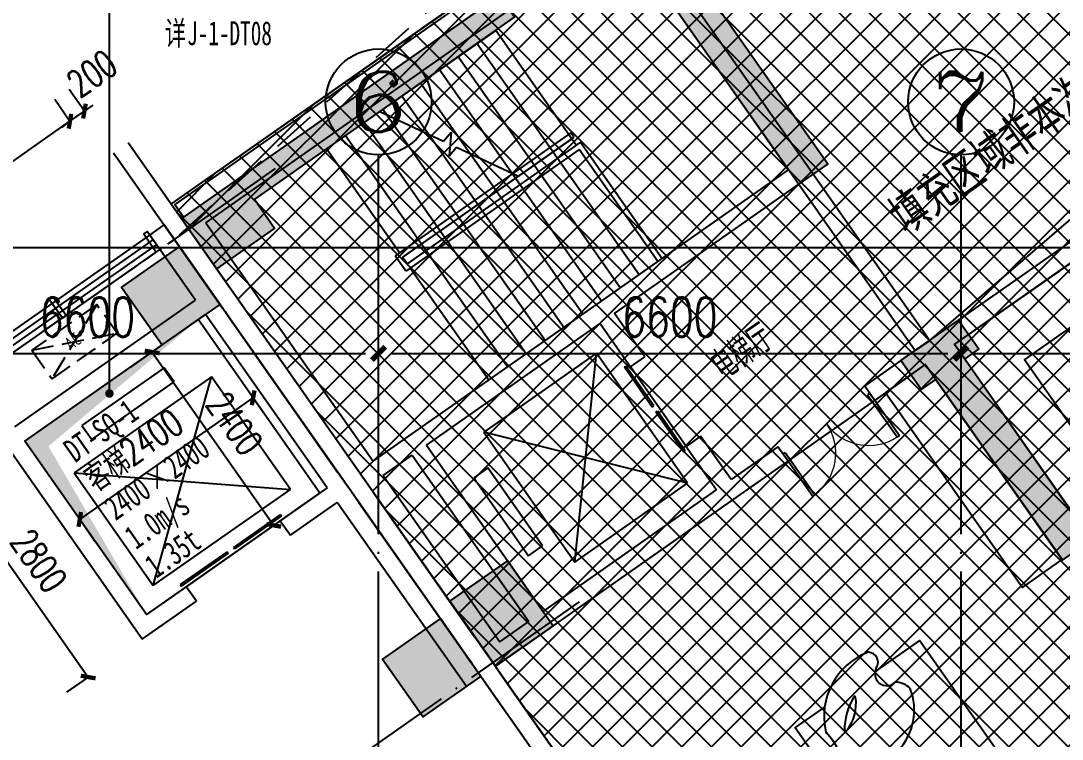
# Model space of a CAD drawing. Header units: millimetres. Extents: x 12325263 to 13848842, y -1463133 to 573208.
# Drawn here: x 12504288 to 12516087, y -627130 to -618989 of the extents above; entities that cross this region are included whole.
import ezdxf
from ezdxf.enums import TextEntityAlignment as Align
from ezdxf.xclip import XClip

# ---------------------------------------------------------------- set-up
doc = ezdxf.new("R2010")
doc.units = ezdxf.units.MM
doc.header["$LTSCALE"] = 1000
doc.header["$XCLIPFRAME"] = 0
for name, pattern in [('101010$0$__DASH', [0.35, 0.25, -0.1]), ('11# 首层平面图(售)$0$$0$DASH', [0.35, 0.25, -0.1]), ('11#楼二层平面图(售)$0$ACAD_ISO02W100', [15, 12, -3]), ('ACAD_ISO02W100', [15, 12, -3]), ('DASH', [0.35, 0.25, -0.1]), ('DASHED2', [0.375, 0.25, -0.125]), ('DOTE', [2.42, 2, -0.2, 0.02, -0.2])]:
    doc.linetypes.add(name, pattern=pattern)
for name, color, linetype in [('10# 1层平面图$0$外立面', 83, 'Continuous'), ('11#楼二层平面图(售)$0$投影线', 6, '11#楼二层平面图(售)$0$ACAD_ISO02W100'), ('12#楼首层平面图$0$CURTWALL', 2, 'Continuous'), ('20210909 佛山秀台首层拼合$0$首二层+地下室_04(1)$0$2F$0$A-ANNO-TEXT', 7, 'Continuous'), ('A-ANNO-DIMS', 83, 'Continuous'), ('A-ANNO-IDEN', 2, 'Continuous'), ('A-ANNO-TEXT', 7, 'Continuous'), ('A-AXIS', 16, 'DOTE'), ('A-AXIS-DIMS', 3, 'Continuous'), ('A-COLS', 6, 'Continuous'), ('A-DOOR', 2, 'Continuous'), ('A-FLOR-EVTR', 2, 'Continuous'), ('A-WALL', 5, 'Continuous'), ('A-WALL-PATT', 8, 'Continuous'), ('AXIS', 3, 'Continuous'), ('AXIS_TEXT', 7, 'Continuous'), ('BZX415$0$56号楼首层墙柱$0$0q-柱0', 4, 'Continuous'), ('BZX415$0$56号楼首层墙柱$0$0q-柱填充', 8, 'Continuous'), ('BZX415$0$5、6#楼首层平面图$0$5、6#楼首层平面图$0$L-石材', 160, 'Continuous'), ('BZX415$0$5、6#楼首层平面图$0$EVTR', 2, 'Continuous'), ('BZX415$0$5、6#楼首层平面图$0$STAIR', 2, 'Continuous'), ('BZX415$0$5、6#楼首层平面图$0$WALL', 4, 'Continuous'), ('BZX415$0$5、6#楼首层平面图$0$WINDOW', 2, 'Continuous'), ('BZX415$0$5、6#楼首层平面图$0$首二层+地下室_04(1)$0$5#1$0$5、6#楼首层平面图$0$DIM_SYMB', 3, 'Continuous'), ('PUB_DIM', 83, 'Continuous'), ('PUB_HATCH', 8, 'Continuous'), ('PUB_TEXT', 7, 'Continuous'), ('s-首层组合pm$0$hs$0$首二层+地下室_04(1)$0$0F$0$12#楼首层平面图$0$CURTWALL', 2, 'Continuous'), ('WALL', 5, 'Continuous'), ('建筑-楼板开洞', 251, 'Continuous'), ('投影线', 6, 'ACAD_ISO02W100'), ('结构边线', 21, 'DASH'), ('首二层+地下室_04(1)$0$1#1F$0$1#楼首层平面图$0$1#楼首层平面图$0$CURTWALL', 2, 'Continuous')]:
    doc.layers.add(name, color=color, linetype=linetype)
doc.styles.add('101010$0$YQ_DIM', font='SUPEROS.SHX', dxfattribs={"width": 0.8, "bigfont": 'HZDX.SHX'})
doc.styles.add('20210909 佛山秀台首层拼合$0$首二层+地下室_04(1)$0$2F$0$TITXV', font='', dxfattribs={"width": 0.7})
doc.styles.add('_TCH_AXIS', font='COMPLEX', dxfattribs={"bigfont": 'GBCBIG'})
doc.styles.add('_TCH_DIM_T3', font='SIMPLEX.shx', dxfattribs={"width": 0.705882, "bigfont": 'GBCBIG.shx'})
doc.styles.add('COMPLEX', font='COMPLEX')
doc.styles.get("Standard").update_dxf_attribs({"font": 'gbenor.shx', "bigfont": 'gbcbig.shx'})
doc.styles.add('TITXV', font='', dxfattribs={"width": 0.7})
doc.styles.add('宋体', font='', dxfattribs={"width": 0.65})
doc.styles.get('20210909 佛山秀台首层拼合$0$首二层+地下室_04(1)$0$2F$0$TITXV').set_extended_font_data('SimSun')
doc.styles.get('TITXV').set_extended_font_data('SimSun')
doc.styles.get('宋体').set_extended_font_data('SimSun')
doc.dimstyles.new('_TCH_ARCH&&120', dxfattribs={"dimtxt": 306, "dimasz": 120, "dimexe": 300, "dimexo": 360, "dimgap": 147, "dimtad": 1, "dimdec": 0, "dimzin": 0, "dimdsep": 46, "dimtxsty": '_TCH_DIM_T3', "dimblk": 'ARCHTICK', "dimcen": 0.09, "dimclrt": 7, "dimazin": 2, "dimtfac": 1, "dimtdec": 0, "dimtix": 1, "dimtmove": 2, "dimatfit": 3, "dimfxl": 1, "dimfxlon": 1, "dimtolj": 1, "dimtzin": 0, "dimarcsym": 0})
doc.dimstyles.new('_TCH_ARCH&&150', dxfattribs={"dimtxt": 446.25, "dimasz": 150, "dimexe": 375, "dimexo": 450, "dimgap": 189.375, "dimtad": 1, "dimdec": 0, "dimzin": 0, "dimdsep": 46, "dimtxsty": '_TCH_DIM_T3', "dimblk": 'asdggshdfhsg_ArchTick', "dimcen": 0.09, "dimclrt": 7, "dimazin": 2, "dimtfac": 1, "dimtdec": 0, "dimtix": 1, "dimtmove": 2, "dimatfit": 3, "dimfxl": 1, "dimtolj": 1, "dimtzin": 0, "dimarcsym": 0})

# ---------------------------------------------------------------- blocks, each defined once
blk = doc.blocks.new('A$C3A5F05FE')
at = {"color": 8, "linetype": '11# 首层平面图(售)$0$$0$DASH', "ltscale": 4}
for points in [[(70322.4, 58544.3), (75961.1, 52907.9), (92631.5, 44461.2), (99091.3, 46172.5)], [(70393.1, 58615), (76020.5, 52989.9), (92642.8, 44567.6), (99048.4, 46264.6)]]:
    blk.add_lwpolyline(points, dxfattribs=at)
blk = doc.blocks.new('asdfadgf')
at = {"layer": '投影线', "linetype": 'DASHED2', "ltscale": 2}
for points in [[(23530, -12936), (16584, -13527), (1628, -2322), (-3323, 4738)], [(23530, -12835), (16614, -13424), (1701, -2251), (-3241, 4796)]]:
    blk.add_lwpolyline(points, dxfattribs=at)
blk = doc.blocks.new('asdfaggagBZX415$0$56号楼首层墙柱')
at = {"layer": 'BZX415$0$56号楼首层墙柱$0$0q-柱填充'}
h = blk.add_hatch(color=256, dxfattribs=at)
h.dxf.hatch_style = 1
h.paths.add_polyline_path([(-10550, 1000), (-14950, 1000), (-14950, 300), (-14150, 300), (-14150, 700), (-10550, 700)])
h = blk.add_hatch(color=256, dxfattribs=at)
h.dxf.hatch_style = 1
h.paths.add_polyline_path([(-9000, 1000), (-9000, -2700), (-8600, -2700), (-8600, -400), (-8300, -400), (-8300, 1000)])
h = blk.add_hatch(color=256, dxfattribs=at)
h.dxf.hatch_style = 1
h.paths.add_polyline_path([(-14950, -4300), (-14150, -4300), (-14150, -5200), (-14950, -5200)])
h = blk.add_hatch(color=256, dxfattribs=at)
h.dxf.hatch_style = 1
h.paths.add_polyline_path([(-9200, -5000), (-8400, -5000), (-8400, -5400), (-8597, -5400), (-8600, -7900), (-9000, -7900), (-9000, -5400), (-9200, -5400)])
at = {"layer": 'BZX415$0$56号楼首层墙柱$0$0q-柱0'}
for points in [[(-10550, 1000), (-14950, 1000), (-14950, 300), (-14150, 300), (-14150, 700), (-10550, 700)], [(-9000, 1000), (-9000, -2700), (-8600, -2700), (-8600, -400), (-8300, -400), (-8300, 1000)], [(-14950, -4300), (-14150, -4300), (-14150, -5200), (-14950, -5200)], [(-9200, -5000), (-8400, -5000), (-8400, -5400), (-8597, -5400), (-8600, -7900), (-9000, -7900), (-9000, -5400), (-9200, -5400)]]:
    blk.add_lwpolyline(points, close=True, dxfattribs=at)
blk = doc.blocks.new('asdfaggagBZX415$0$5、6#楼首层平面图$0$$DORLIB2D$00000127')
at = {"color": 0}
for points in [[(-0.533, 0.795), (-0.533, 0.69)], [(-0.033, 0.795), (-0.533, 0.795)], [(-0.033, 0.795), (-0.033, 0.69)], [(0.533, 0.795), (0.033, 0.795)], [(0.033, 0.795), (0.033, 0.69)], [(0.533, 0.795), (0.533, 0.69)], [(-0.033, 0.69), (-0.533, 0.69)], [(0.533, 0.69), (0.033, 0.69)], [(0.5, 0.5), (-0.5, 0.5)]]:
    blk.add_lwpolyline(points, dxfattribs=at)
blk = doc.blocks.new('asdfaggagBZX415$0$5、6#楼首层平面图$0$$DorLib2D$00000002')
for p, q in [((-0.5, 0), (-0.5, 0.4875)), ((-0.475, 0.4875), (-0.5, 0.4875)), ((-0.475, 0), (-0.475, 0.4875)), ((0.475, 0), (0.475, 0.4875)), ((0.475, 0.4875), (0.5, 0.4875)), ((0.5, 0), (0.5, 0.4875)), ((-0.5, 0), (-0.475, 0)), ((0.5, 0), (0.475, 0))]:
    blk.add_line(p, q)
at = {"lineweight": 13}
for centre, start, end in [((-0.4875, 0), 0, 88.53072), ((0.4875, 0), 91.46928, 180)]:
    blk.add_arc(centre, 0.4875, start, end, dxfattribs=at)
blk = doc.blocks.new('asdfaggagghrth')
at = {"color": 8}
blk.add_lwpolyline([(-9549, -5196), (-9548, -7896), (-8998, -7896), (-8999, -5196)], close=True, dxfattribs=at)
for points in [[(-2299, -5195), (-8596, -5196), (-8595, -7896), (-8048, -7896), (-8049, -5796), (-2299, -5795)], [(-12566, -8891), (-12566, -9196), (-10845, -9196), (-10846, -7718), (-11463, -7718)], [(-12159, -7718), (-12566, -7718), (-12566, -8559)]]:
    blk.add_lwpolyline(points, dxfattribs=at)
for centre, radius, start, end in [((-11590, -8250), 779, 75.9849, 158.1532), ((-11468, -7586), 114, 293.9123, 51.6427), ((-11404, -7505), 11.2, 51.6427, 75.9849), ((-11368, -7814), 135, 113.4033, 278.9503), ((-11479, -8546), 810, 115.1521, 143.6098), ((-12245, -7613), 486, 284.9549, 333.8069), ((-11819, -7823), 11.2, 333.8069, 115.1521), ((-12983, -8087), 680, 326.6186, 10.2238), ((-12291, -7966), 22.5, 156.9298, 189.9583), ((-12303, -7964), 11.2, 158.1532, 190.2238), ((-11473, -8138), 229, 8.9197, 56.7299), ((-12122, -8072), 11.2, 143.6098, 284.9549), ((-11898, -7946), 670, 281.6518, 346.4262)]:
    blk.add_arc(centre, radius, start, end, dxfattribs=at)
at = {"layer": '11#楼二层平面图(售)$0$投影线'}
blk.add_lwpolyline([(-14150, -5000), (-14150, -5200)], dxfattribs=at)
at = {"layer": 'BZX415$0$5、6#楼首层平面图$0$5、6#楼首层平面图$0$L-石材', "ltscale": 0.5}
for points in [[(-10550, 1000), (-10550, 1200), (-14950, 1200), (-14950, 1000)], [(-10580, 1000), (-10580, 1170), (-14920, 1170), (-14920, 1000)]]:
    blk.add_lwpolyline(points, dxfattribs=at)
at = {"layer": 'BZX415$0$5、6#楼首层平面图$0$EVTR'}
for p, q in [((-11975, -2950), (-13535, -2950)), ((-13535, -2950), (-13535, -4750)), ((-13535, -4750), (-11975, -2950)), ((-11975, -4750), (-13535, -2950)), ((-11975, -4750), (-11975, -2950)), ((-13730, -3310), (-13925, -3310)), ((-13925, -3310), (-13925, -4390)), ((-13730, -4390), (-13730, -3310)), ((-13925, -4390), (-13730, -4390)), ((-13535, -4750), (-11975, -4750))]:
    blk.add_line(p, q, dxfattribs=at)
at = {"layer": 'BZX415$0$5、6#楼首层平面图$0$STAIR'}
for p, q in [((-13150, -740), (-13150, 700)), ((-12890, -2500), (-12890, 700)), ((-12630, -2500), (-12630, 700)), ((-10810, 700), (-12413, 700)), ((-12413, 700), (-12015, 11)), ((-12370, 625), (-12370, 700)), ((-12370, -2500), (-12370, 700)), ((-12110, -2500), (-12110, 700)), ((-11850, -2500), (-11850, 700)), ((-11590, -2500), (-11590, 700)), ((-11330, -2500), (-11330, 700)), ((-11070, -2500), (-11070, 700)), ((-10810, -890), (-10810, 700)), ((-11885, 45), (-12057, -161)), ((-12015, 11), (-11885, 45)), ((-12057, -161), (-11935, -128)), ((-11935, -128), (-11547, -800)), ((-10780, -740), (-13210, -740)), ((-13210, -800), (-13210, -740)), ((-13210, -890), (-13210, -800)), ((-10810, -800), (-13150, -800)), ((-10780, -800), (-13150, -800)), ((-13150, -890), (-13150, -800)), ((-10780, -800), (-10780, -740)), ((-13210, -950), (-13210, -890)), ((-10750, -890), (-13150, -890)), ((-10810, -950), (-13210, -950)), ((-13150, -2500), (-13150, -950)), ((-10810, -2500), (-10810, -950))]:
    blk.add_line(p, q, dxfattribs=at)
blk.add_lwpolyline([(-10750, -890), (-10750, -2500)], dxfattribs=at)
at = {"layer": 'BZX415$0$5、6#楼首层平面图$0$WALL'}
for p, q in [((-14950, 1000), (-14950, -2600)), ((-10550, 1000), (-14950, 1000)), ((-8800, 1000), (-8800, -2600)), ((-14750, 800), (-14750, -2500)), ((-14750, 800), (-10550, 800)), ((-9000, 800), (-9000, -2500)), ((-14750, -2500), (-14250, -2500)), ((-14250, -2500), (-11650, -2500)), ((-11650, -2500), (-9000, -2500)), ((-14950, -2600), (-14950, -5200)), ((-14750, -2700), (-14750, -5000)), ((-14750, -2700), (-14350, -2700)), ((-14350, -2700), (-14350, -5000)), ((-14150, -2700), (-14150, -5000)), ((-14150, -2700), (-11750, -2700)), ((-11750, -2700), (-11750, -3300)), ((-11550, -3300), (-11550, -2700)), ((-11550, -2700), (-9000, -2700)), ((-9000, -2700), (-9000, -5000)), ((-8800, -2600), (-8800, -5000)), ((-11750, -3300), (-11550, -3300)), ((-11550, -4400), (-11750, -4400)), ((-11750, -4400), (-11750, -5000)), ((-11550, -5000), (-11550, -4400)), ((-14750, -5000), (-14350, -5000)), ((-14150, -5000), (-11750, -5000)), ((-10900, -5000), (-11550, -5000)), ((-10900, -5200), (-10900, -5000)), ((-9200, -5000), (-9700, -5000)), ((-9700, -5000), (-9700, -5200)), ((-9200, -5200), (-9200, -5000)), ((-8800, -5000), (-9000, -5000)), ((-14950, -5200), (-14250, -5200)), ((-14250, -5200), (-11650, -5200)), ((-11650, -5200), (-10900, -5200)), ((-9700, -5200), (-9200, -5200))]:
    blk.add_line(p, q, dxfattribs=at)
at = {"layer": 'BZX415$0$5、6#楼首层平面图$0$WINDOW'}
blk.add_line((-10900, -5200), (-9700, -5200), dxfattribs=at)
at = {"layer": 'BZX415$0$5、6#楼首层平面图$0$首二层+地下室_04(1)$0$5#1$0$5、6#楼首层平面图$0$DIM_SYMB', "color": 7}
blk.add_lwpolyline([(-8800, -5000), (-2675, -4387), (-1800, 700)], dxfattribs=at)
at = {"layer": 'WALL', "linetype": 'ByBlock'}
for p, q in [((-8400, -5000), (-2300, -5000)), ((-8400, -5200), (-2300, -5200))]:
    blk.add_line(p, q, dxfattribs=at)
at = {"layer": 'BZX415$0$56号楼首层墙柱$0$0q-柱填充'}
blk.add_blockref('asdfaggagBZX415$0$56号楼首层墙柱', (0, 0), dxfattribs=at)
at = {"layer": 'BZX415$0$5、6#楼首层平面图$0$WINDOW'}
for name, p, xscale, yscale, zscale, rotation in [('asdfaggagBZX415$0$5、6#楼首层平面图$0$$DORLIB2D$00000127', (-11650, -3850), -1099.999999999999, 200.0000000000001, 1100, 89.99999982514714), ('asdfaggagBZX415$0$5、6#楼首层平面图$0$$DorLib2D$00000002', (-10300, -5100), 1200.000000000004, 1200.000000000004, -1200, 179.9999526960624)]:
    blk.add_blockref(name, p, dxfattribs=dict(at, xscale=xscale, yscale=yscale, zscale=zscale, rotation=rotation))
at = {"layer": '20210909 佛山秀台首层拼合$0$首二层+地下室_04(1)$0$2F$0$A-ANNO-TEXT', "style": '20210909 佛山秀台首层拼合$0$首二层+地下室_04(1)$0$2F$0$TITXV', "width": 0.7}
blk.add_text('填充区域非本次报建范围', height=396.52, rotation=0.0101, dxfattribs=at).set_placement((-8338, -3864))
at = {"layer": 'PUB_TEXT'}
blk.add_text('电梯厅', height=337.6, rotation=359.4577, dxfattribs=at).set_placement((-10981, -4048))
blk = doc.blocks.new('_FZH')
blk.add_lwpolyline([(-0.5, -0.5), (0.5, -0.5), (0.5, 0.5), (-0.5, 0.5)], close=True)
at = {"layer": 'PUB_HATCH'}
blk.add_solid([(-0.5, -0.5), (0.5, -0.5), (-0.5, 0.5), (0.5, 0.5)], dxfattribs=at)
blk = doc.blocks.new('asfasfsdgdsfhsghh')
at = {"layer": 'A-COLS', "xscale": 799.9999999987996, "yscale": 799.9999999987996, "zscale": 799.9999999987996, "rotation": 215.0413537888287}
for p in [(-15454, 88503), (-12497, 84287)]:
    blk.add_blockref('_FZH', p, dxfattribs=at)
blk = doc.blocks.new('_AXISO')
blk.add_circle((0, 0), 0.5)
at = {"layer": 'AXIS_TEXT', "style": 'COMPLEX', "width": 1.041667}
blk.add_attdef('A', text='', height=0.56, dxfattribs=at).set_placement((-0.25, -0.28), (0.25, -0.28), align=Align.FIT)
blk = doc.blocks.new('_ArchTick')
at = {"color": 0, "linetype": 'ByBlock', "const_width": 0.4}
blk.add_lwpolyline([(-0.5, -0.5), (0.5, 0.5)], dxfattribs=at)
blk = doc.blocks.new('*D5290')
at = {"layer": 'A-AXIS-DIMS', "color": 0, "lineweight": -2, "transparency": 16777216}
for p, q in [((-6479, 4816), (-6726, 4643)), ((-6480, 4815), (438, -5050)), ((439, -5050), (193, -5223))]:
    blk.add_line(p, q, dxfattribs=at)
at = {"layer": 'Defpoints', "color": 0, "transparency": 16777216}
for p in [(-4400, 6274), (2519, -3592), (438, -5050)]:
    blk.add_point(p, dxfattribs=at)
at = {"layer": 'A-AXIS-DIMS', "color": 0, "lineweight": -2, "transparency": 16777216, "xscale": 120, "yscale": 120, "zscale": 120}
for p, rotation in [((-6480, 4815), 125.0412482430256), ((438, -5050), 305.0412482430256)]:
    blk.add_blockref('_ArchTick', p, dxfattribs=dict(at, rotation=rotation))
at = {"layer": 'A-AXIS-DIMS', "color": 7, "transparency": 16777216, "insert": (-2775, 55), "char_height": 306, "attachment_point": 5, "rotation": 305.0412, "style": '_TCH_DIM_T3'}
blk.add_mtext('\\A1;12050', dxfattribs=at)
blk = doc.blocks.new('asdggshdfhsg_ArchTick')
at = {"color": 0, "linetype": 'ByBlock', "const_width": 0.4}
blk.add_lwpolyline([(-0.5, -0.5), (0.5, 0.5)], dxfattribs=at)
blk = doc.blocks.new('*D5248')
at = {"layer": 'AXIS', "color": 0, "lineweight": -2, "transparency": 16777216}
for p, q in [((12424867, 1082540), (12424867, 1085415)), ((12470867, 1082540), (12470867, 1085415)), ((12425017, 1085040), (12470717, 1085040))]:
    blk.add_line(p, q, dxfattribs=at)
at = {"layer": 'Defpoints', "color": 0, "transparency": 16777216}
for p in [(12470867, 1085040), (12424867, 1082090), (12470867, 1082090)]:
    blk.add_point(p, dxfattribs=at)
at = {"layer": 'AXIS', "color": 0, "lineweight": -2, "transparency": 16777216, "xscale": 150, "yscale": 150, "zscale": 150, "rotation": 180}
blk.add_blockref('asdggshdfhsg_ArchTick', (12424867, 1085040), dxfattribs=at)
at = {"layer": 'AXIS', "color": 0, "lineweight": -2, "transparency": 16777216, "xscale": 150, "yscale": 150, "zscale": 150}
blk.add_blockref('asdggshdfhsg_ArchTick', (12470867, 1085040), dxfattribs=at)
at = {"layer": 'AXIS', "color": 7, "transparency": 16777216, "insert": (12447867, 1085452), "char_height": 446.2, "attachment_point": 5, "style": '_TCH_DIM_T3'}
blk.add_mtext('\\A1;46000', dxfattribs=at)
blk = doc.blocks.new('*D5254')
at = {"layer": 'AXIS', "color": 0, "lineweight": -2, "transparency": 16777216}
for p, q in [((12451167, 1082540), (12451167, 1084215)), ((12457767, 1082540), (12457767, 1084215)), ((12451317, 1083840), (12457617, 1083840))]:
    blk.add_line(p, q, dxfattribs=at)
at = {"layer": 'Defpoints', "color": 0, "transparency": 16777216}
for p in [(12457767, 1083840), (12451167, 1082090), (12457767, 1082090)]:
    blk.add_point(p, dxfattribs=at)
at = {"layer": 'AXIS', "color": 0, "lineweight": -2, "transparency": 16777216, "xscale": 150, "yscale": 150, "zscale": 150, "rotation": 180}
blk.add_blockref('asdggshdfhsg_ArchTick', (12451167, 1083840), dxfattribs=at)
at = {"layer": 'AXIS', "color": 0, "lineweight": -2, "transparency": 16777216, "xscale": 150, "yscale": 150, "zscale": 150}
blk.add_blockref('asdggshdfhsg_ArchTick', (12457767, 1083840), dxfattribs=at)
at = {"layer": 'AXIS', "color": 7, "transparency": 16777216, "insert": (12454467, 1084252), "char_height": 446.2, "attachment_point": 5, "style": '_TCH_DIM_T3'}
blk.add_mtext('\\A1;6600', dxfattribs=at)
blk = doc.blocks.new('*D5255')
at = {"layer": 'AXIS', "color": 0, "lineweight": -2, "transparency": 16777216}
for p, q in [((12457767, 1082540), (12457767, 1084215)), ((12464367, 1082540), (12464367, 1084215)), ((12457917, 1083840), (12464217, 1083840))]:
    blk.add_line(p, q, dxfattribs=at)
at = {"layer": 'Defpoints', "color": 0, "transparency": 16777216}
for p in [(12464367, 1083840), (12457767, 1082090), (12464367, 1082090)]:
    blk.add_point(p, dxfattribs=at)
at = {"layer": 'AXIS', "color": 0, "lineweight": -2, "transparency": 16777216, "xscale": 150, "yscale": 150, "zscale": 150, "rotation": 180}
blk.add_blockref('asdggshdfhsg_ArchTick', (12457767, 1083840), dxfattribs=at)
at = {"layer": 'AXIS', "color": 0, "lineweight": -2, "transparency": 16777216, "xscale": 150, "yscale": 150, "zscale": 150}
blk.add_blockref('asdggshdfhsg_ArchTick', (12464367, 1083840), dxfattribs=at)
at = {"layer": 'AXIS', "color": 7, "transparency": 16777216, "insert": (12461067, 1084252), "char_height": 446.2, "attachment_point": 5, "style": '_TCH_DIM_T3'}
blk.add_mtext('\\A1;6600', dxfattribs=at)
blk = doc.blocks.new('*D5256')
at = {"layer": 'AXIS', "color": 0, "lineweight": -2, "transparency": 16777216}
for p, q in [((12464367, 1082540), (12464367, 1084215)), ((12470867, 1082540), (12470867, 1084215)), ((12464517, 1083840), (12470717, 1083840))]:
    blk.add_line(p, q, dxfattribs=at)
at = {"layer": 'Defpoints', "color": 0, "transparency": 16777216}
for p in [(12470867, 1083840), (12464367, 1082090), (12470867, 1082090)]:
    blk.add_point(p, dxfattribs=at)
at = {"layer": 'AXIS', "color": 0, "lineweight": -2, "transparency": 16777216, "xscale": 150, "yscale": 150, "zscale": 150, "rotation": 180}
blk.add_blockref('asdggshdfhsg_ArchTick', (12464367, 1083840), dxfattribs=at)
at = {"layer": 'AXIS', "color": 0, "lineweight": -2, "transparency": 16777216, "xscale": 150, "yscale": 150, "zscale": 150}
blk.add_blockref('asdggshdfhsg_ArchTick', (12470867, 1083840), dxfattribs=at)
at = {"layer": 'AXIS', "color": 7, "transparency": 16777216, "insert": (12467617, 1084252), "char_height": 446.2, "attachment_point": 5, "style": '_TCH_DIM_T3'}
blk.add_mtext('\\A1;6500', dxfattribs=at)
blk = doc.blocks.new('*D5401')
at = {"layer": 'A-ANNO-DIMS', "color": 0, "lineweight": -2, "transparency": 16777216}
for p, q in [((-832, 751), (1133, 2129)), ((1132, 2130), (1305, 1883)), ((-832, 752), (-660, 505))]:
    blk.add_line(p, q, dxfattribs=at)
at = {"layer": 'Defpoints', "color": 0, "transparency": 16777216}
for p in [(511, 3015), (1133, 2129), (-1453, 1637)]:
    blk.add_point(p, dxfattribs=at)
at = {"layer": 'A-ANNO-DIMS', "color": 0, "lineweight": -2, "transparency": 16777216, "xscale": 120, "yscale": 120, "zscale": 120}
for p, rotation in [((1133, 2129), 35.04124826887188), ((-832, 751), 215.0412482688719)]:
    blk.add_blockref('_ArchTick', p, dxfattribs=dict(at, rotation=rotation))
at = {"layer": 'A-ANNO-DIMS', "color": 7, "transparency": 16777216, "insert": (-22, 1685), "char_height": 306, "attachment_point": 5, "rotation": 35.0412, "style": '_TCH_DIM_T3'}
blk.add_mtext('\\A1;2400', dxfattribs=at)
blk = doc.blocks.new('*D5402')
at = {"layer": 'A-ANNO-DIMS', "color": 0, "lineweight": -2, "transparency": 16777216}
for p, q in [((-11, 2649), (-258, 2476)), ((-12, 2648), (1366, 683)), ((1367, 684), (1120, 511))]:
    blk.add_line(p, q, dxfattribs=at)
at = {"layer": 'Defpoints', "color": 0, "transparency": 16777216}
for p in [(511, 3015), (1889, 1050), (1366, 683)]:
    blk.add_point(p, dxfattribs=at)
at = {"layer": 'A-ANNO-DIMS', "color": 0, "lineweight": -2, "transparency": 16777216, "xscale": 120, "yscale": 120, "zscale": 120}
for p, rotation in [((-12, 2648), 125.0412482447915), ((1366, 683), 305.0412482447915)]:
    blk.add_blockref('_ArchTick', p, dxfattribs=dict(at, rotation=rotation))
at = {"layer": 'A-ANNO-DIMS', "color": 7, "transparency": 16777216, "insert": (923, 1838), "char_height": 306, "attachment_point": 5, "rotation": 305.0412, "style": '_TCH_DIM_T3'}
blk.add_mtext('\\A1;2400', dxfattribs=at)
blk = doc.blocks.new('101010$0$BJDSIOF')
at = {"color": 253, "linetype": '101010$0$__DASH'}
for points in [[(-19037472343.089439, -6398980071.65783), (-19037471456.401058, -6398979917.438105), (-19037471525.608231, -6398979523.470634), (-19037472412.033779, -6398979679.186561), (-19037472343.089439, -6398980071.65783)], [(-19037471525.608231, -6398979523.470634), (-19037472343.089371, -6398980071.657819)], [(-19037472412.03371, -6398979679.186548), (-19037471456.401058, -6398979917.438104)]]:
    blk.add_lwpolyline(points, dxfattribs=at)
at = {"color": 253, "linetype": 'ByBlock', "insert": (-19037472046.403851, -6398979723.674379), "char_height": 150, "width": 435.79406357, "attachment_point": 1, "rotation": 9.4090967282, "style": '101010$0$YQ_DIM'}
blk.add_mtext('AC', dxfattribs=at)
blk = doc.blocks.new('adgsfh')
at = {"color": 253, "linetype": 'ByBlock'}
for p, rotation in [((14507229106.85335, 13889311707.18697), 25.17462265206664), ((19852395031.8689, 3042165206.643733), 350.1333745222996)]:
    blk.add_blockref('101010$0$BJDSIOF', p, dxfattribs=dict(at, rotation=rotation))
blk = doc.blocks.new('adgfasfg')
at = {"layer": '10# 1层平面图$0$外立面', "elevation": 0}
for points in [[(18335, 9801), (18192, 10005), (18151, 9977), (18294, 9772)], [(17271, 9054), (17122, 9266), (17081, 9237), (17230, 9025)]]:
    blk.add_lwpolyline(points, close=True, dxfattribs=at)
blk = doc.blocks.new('*D5009')
at = {"layer": 'Defpoints', "color": 0, "transparency": 16777216}
for p in [(12505009, -620012), (12505913, -621302), (12505749, -621417)]:
    blk.add_point(p, dxfattribs=at)
at = {"layer": 'PUB_DIM', "color": 0, "lineweight": -2, "transparency": 16777216}
for p, q in [((12505009, -620013), (12504836, -619767)), ((12504845, -620128), (12504673, -619881)), ((12504845, -620127), (12505009, -620012)), ((12505009, -620012), (12505107, -619943)), ((12504845, -620127), (12504747, -620196))]:
    blk.add_line(p, q, dxfattribs=at)
at = {"layer": 'PUB_DIM', "color": 0, "lineweight": -2, "transparency": 16777216, "xscale": 120, "yscale": 120, "zscale": 120}
for p, rotation in [((12505009, -620012), 215.0412482448185), ((12504845, -620127), 35.04124824481853)]:
    blk.add_blockref('_ArchTick', p, dxfattribs=dict(at, rotation=rotation))
at = {"layer": 'PUB_DIM', "color": 7, "transparency": 16777216, "insert": (12505094, -619586), "char_height": 306, "attachment_point": 5, "rotation": 35.0412, "style": '_TCH_DIM_T3'}
blk.add_mtext('\\A1;200', dxfattribs=at)
blk = doc.blocks.new('*D5010')
at = {"layer": 'Defpoints', "color": 0, "transparency": 16777216}
for p in [(12504845, -620127), (12505749, -621417), (12503703, -622852)]:
    blk.add_point(p, dxfattribs=at)
at = {"layer": 'PUB_DIM', "color": 0, "lineweight": -2, "transparency": 16777216}
for p, q in [((12504845, -620128), (12504673, -619881)), ((12502798, -621562), (12504845, -620127)), ((12502799, -621563), (12502626, -621317))]:
    blk.add_line(p, q, dxfattribs=at)
at = {"layer": 'PUB_DIM', "color": 0, "lineweight": -2, "transparency": 16777216, "xscale": 120, "yscale": 120, "zscale": 120}
for p, rotation in [((12504845, -620127), 35.04124824478921), ((12502798, -621562), 215.0412482447892)]:
    blk.add_blockref('_ArchTick', p, dxfattribs=dict(at, rotation=rotation))
at = {"layer": 'PUB_DIM', "color": 7, "transparency": 16777216, "insert": (12503649, -620599), "char_height": 306, "attachment_point": 5, "rotation": 35.0412, "style": '_TCH_DIM_T3'}
blk.add_mtext('\\A1;2500', dxfattribs=at)
blk = doc.blocks.new('*D5015')
at = {"layer": 'Defpoints', "color": 0, "transparency": 16777216}
for p in [(12504056, -623704), (12505663, -625996), (12505051, -626426)]:
    blk.add_point(p, dxfattribs=at)
at = {"layer": 'PUB_DIM', "color": 0, "lineweight": -2, "transparency": 16777216}
for p, q in [((12503444, -624133), (12503197, -624306)), ((12503443, -624134), (12505051, -626426)), ((12505051, -626426), (12504805, -626598))]:
    blk.add_line(p, q, dxfattribs=at)
at = {"layer": 'PUB_DIM', "color": 0, "lineweight": -2, "transparency": 16777216, "xscale": 120, "yscale": 120, "zscale": 120}
for p, rotation in [((12503443, -624134), 125.0412482430498), ((12505051, -626426), 305.0412482430498)]:
    blk.add_blockref('_ArchTick', p, dxfattribs=dict(at, rotation=rotation))
at = {"layer": 'PUB_DIM', "color": 7, "transparency": 16777216, "insert": (12504492, -625108), "char_height": 306, "attachment_point": 5, "rotation": 305.0412, "style": '_TCH_DIM_T3'}
blk.add_mtext('\\A1;2800', dxfattribs=at)
blk = doc.blocks.new('$DORLIB2D$00000127')
at = {"color": 0}
for points in [[(-0.5333, 0.7949), (-0.5333, 0.6904)], [(-0.0333, 0.7949), (-0.5333, 0.7949)], [(-0.0333, 0.7949), (-0.0333, 0.6904)], [(0.5333, 0.7949), (0.0333, 0.7949)], [(0.0333, 0.7949), (0.0333, 0.6904)], [(0.5333, 0.7949), (0.5333, 0.6904)], [(-0.0333, 0.6904), (-0.5333, 0.6904)], [(0.5333, 0.6904), (0.0333, 0.6904)], [(0.5, 0.5), (-0.5, 0.5)]]:
    blk.add_lwpolyline(points, dxfattribs=at)
blk = doc.blocks.new('ASDFASDFASFSDF')
at = {"layer": 'A-AXIS'}
for p, q in [((601.3, 11247.1), (11654, -4513.6)), ((437.5, 11132.3), (11490.2, -4628.4)), ((-6875, 4538.5), (2272.7, 10953.7)), ((-3430.2, -374.1), (5717.7, 6041.2))]:
    blk.add_line(p, q, dxfattribs=at)
at = {"layer": 'A-AXIS-DIMS'}
dim = blk.add_aligned_dim(p1=(-4400, 6274.2), p2=(2518.7, -3591.6), distance=-2540.9, dimstyle='_TCH_ARCH&&120', dxfattribs=at)
dim.commit()
dim.dimension.update_dxf_attribs({"geometry": '*D5290', "text_midpoint": (-2775.3, 54.7)})
blk = doc.blocks.new('qlzw')
at = {"layer": 'A-AXIS'}
for p, q in [((12457766.8, 979489.8), (12457766.8, 1082089.8)), ((12464366.8, 979489.8), (12464366.8, 1082089.8))]:
    blk.add_line(p, q, dxfattribs=at)
at = {"layer": 'AXIS'}
for p, q in [((12457766.8, 1082089.8), (12457766.8, 1086089.8)), ((12464366.8, 1082089.8), (12464366.8, 1086089.8))]:
    blk.add_line(p, q, dxfattribs=at)
blk.add_blockref('ASDFASDFASFSDF', (12454326.8, 1074982.1))
ref = blk.add_blockref('_AXISO', (12457766.8, 1086689.8), dxfattribs=dict(at, xscale=1200, yscale=1200, zscale=1200))
ref.add_attrib('A', '6', dxfattribs={"layer": 'AXIS_TEXT', "height": 678.8, "style": '_TCH_AXIS', "width": 1.5}).set_placement((12457427.4, 1086350.3), (12458106.2, 1086350.3), align=Align.FIT)
ref = blk.add_blockref('_AXISO', (12464366.8, 1086689.8), dxfattribs=dict(at, xscale=1200, yscale=1200, zscale=1200))
ref.add_attrib('A', '7', dxfattribs={"layer": 'AXIS_TEXT', "height": 678.8, "style": '_TCH_AXIS', "width": 1.5}).set_placement((12464027.4, 1086350.3), (12464706.2, 1086350.3), align=Align.FIT)
for p1, p2, distance, picture, middle in [((12424866.8, 1082089.8), (12470866.8, 1082089.8), 2950, '*D5248', (12447866.8, 1085452.3)), ((12451166.8, 1082089.8), (12457766.8, 1082089.8), 1750, '*D5254', (12454466.8, 1084252.3)), ((12457766.8, 1082089.8), (12464366.8, 1082089.8), 1750, '*D5255', (12461066.8, 1084252.3)), ((12464366.8, 1082089.8), (12470866.8, 1082089.8), 1750, '*D5256', (12467616.8, 1084252.3))]:
    dim = blk.add_aligned_dim(p1=p1, p2=p2, distance=distance, dimstyle='_TCH_ARCH&&150', dxfattribs=at)
    dim.commit()
    dim.dimension.update_dxf_attribs({"geometry": picture, "text_midpoint": middle})
blk = doc.blocks.new('asdfasdfsdfa')
at = {"layer": '建筑-楼板开洞'}
h = blk.add_hatch(color=256, dxfattribs=at)
h.dxf.hatch_style = 1
h.paths.add_polyline_path([(-75.5, -327.8), (-1453.5, 1637.2), (511.5, 3015.2), (-1186.9, 1579)])
at = {"layer": 'A-FLOR-EVTR'}
for p, q in [((659.9, 2368.1), (-895.7, 1277.2)), ((124.9, 2469.3), (-808.5, 1814.7)), ((0, 0), (659.9, 2368.1)), ((236.8, 2309.6), (124.9, 2469.3)), ((1555.6, 1090.9), (659.9, 2368.1)), ((-696.5, 1655.1), (236.8, 2309.6)), ((-808.5, 1814.7), (-696.5, 1655.1)), ((-895.7, 1277.2), (0, 0)), ((-895.7, 1277.2), (1555.6, 1090.9)), ((0, 0), (1555.6, 1090.9))]:
    blk.add_line(p, q, dxfattribs=at)
at = {"layer": '建筑-楼板开洞'}
blk.add_lwpolyline([(511.5, 3015.2), (1889.5, 1050.2), (-75.5, -327.8), (-1453.5, 1637.2)], close=True, dxfattribs=at)
at = {"layer": 'A-ANNO-TEXT', "style": 'TITXV', "width": 0.7}
for s, p in [('DT-SQ-1', (-885.7, 1385)), ('2400', (242.3, 1198.8)), ('客梯', (-656, 1057.5)), ('×', (19.4, 1042.5)), ('2400', (-426.3, 730)), ('1.0m/s', (-196.7, 402.5)), ('1.35t', (33, 75))]:
    blk.add_text(s, height=271.9, rotation=35.04125, dxfattribs=at).set_placement(p)
at = {"layer": 'A-ANNO-DIMS'}
for p1, p2, distance, picture, middle in [((-1453.5, 1637.2), (511.5, 3015.2), -1082.6, '*D5401', (-21.7, 1685.5)), ((511.5, 3015.2), (1889.5, 1050.2), -639.5, '*D5402', (922.5, 1837.8))]:
    dim = blk.add_aligned_dim(p1=p1, p2=p2, distance=distance, dimstyle='_TCH_ARCH&&120', dxfattribs=at)
    dim.commit()
    dim.dimension.update_dxf_attribs({"geometry": picture, "text_midpoint": middle})

msp = doc.modelspace()

# ---------------------------------------------------------------- hatches: boundary and pattern name
at = {"layer": 'A-WALL-PATT'}
h = msp.add_hatch(dxfattribs=at)
h.set_pattern_fill('ANSI37', color=252, scale=150)
h.set_pattern_definition([(45, (-400000, 0), (-168.3798023, 168.3798023), []), (135, (-400000, 0), (-168.3798023, -168.3798023), [])])
edge = h.paths.add_edge_path()
edge.add_line((12617170, -539458), (12627664.7, -539458))
edge.add_line((12627664.7, -539458), (12617498.2, -546587.6))
edge.add_line((12617498.2, -546587.6), (12598406.6, -559976.1))
edge.add_line((12598406.6, -559976.1), (12585091.3, -540989.1))
edge.add_line((12585091.3, -540989.1), (12584144.7, -541197.3))
edge.add_line((12584144.7, -541197.3), (12583864.1, -542803.9))
edge.add_arc((12578880.4, -541928.7), 5060, 269.14738, 350.03971, ccw=False)
edge.add_arc((12578698.9, -554127.5), 7140.2, 89.14809, 125.03345)
edge.add_line((12574600, -548281), (12560037.5, -558490.6))
edge.add_line((12560037.5, -558490.6), (12559927.1, -558471.2))
edge.add_line((12559927.1, -558471.2), (12559927.1, -564050))
edge.add_line((12559927.1, -564050), (12558858.8, -564810))
edge.add_line((12558858.8, -564810), (12559927.1, -566333.2))
edge.add_line((12559927.1, -566333.2), (12559927.6, -588159))
edge.add_line((12559927.6, -588159), (12558263.3, -589586.8))
edge.add_line((12558263.3, -589586.8), (12557796.8, -589586.8))
edge.add_line((12557796.8, -589586.8), (12557796.8, -598151.2))
edge.add_line((12557796.8, -598151.2), (12560482.1, -600836.4))
edge.add_arc((12552451.5, -592361.2), 11675.6, 270.02561, 313.45682, ccw=False)
edge.add_line((12552456.7, -604036.8), (12551424.9, -604036.8))
edge.add_arc((12551424.9, -607536.8), 3500, 90, 186.80534)
edge.add_line((12547949.6, -607951.5), (12549871.4, -624055.3))
edge.add_line((12549871.4, -624055.3), (12550966.8, -633201.5))
edge.add_line((12550966.8, -633201.5), (12550966.8, -643886.8))
edge.add_line((12550966.8, -643886.8), (12550966.8, -653386.8))
edge.add_line((12550966.8, -653386.8), (12614072.2, -653386.8))
edge.add_line((12614072.2, -653386.8), (12616970.5, -653386.8))
edge.add_arc((12639113.3, -663769.1), 24455.9, 154.87893, 159.83059)
edge.add_arc((12619069.5, -656056.1), 3000, 166.12633, 249.14639)
edge.add_arc((12632240.8, -621479.9), 40000, 249.14639, 262.18067)
edge.add_line((12626798.8, -661108), (12526241.6, -661108))
edge.add_line((12526241.6, -661108), (12526241.6, -616108))
edge.add_line((12526241.6, -616108), (12504241.6, -616108))
edge.add_line((12504241.6, -616108), (12504241.6, -539458))
edge.add_line((12504241.6, -539458), (12586460, -539458))
edge.add_line((12586460, -539458), (12617170, -539458))

# ---------------------------------------------------------------- next in the draw order: block references
at = {"layer": 's-首层组合pm$0$hs$0$首二层+地下室_04(1)$0$0F$0$12#楼首层平面图$0$CURTWALL'}
ref = msp.add_blockref('A$C3A5F05FE', (12419426.3, -651432.9), dxfattribs=dict(at, rotation=350.0412449425006))
XClip(ref).set_block_clipping_path([(195513.2503203545, 148017.0485826777), (64172.5014155116, 124955.6050650277), (77428.2917839233, 49460.5289228798), (99096.806788845, 53265.1915204667), (106879.0711930003, 8943.2290103992), (216551.3050909508, 28200.0099301159)])

# ---------------------------------------------------------------- next in the draw order: hatches: boundary and pattern name
at = {"layer": 'A-WALL-PATT'}
h = msp.add_hatch(dxfattribs=at)
h.set_pattern_fill('ANSI37', color=252, scale=150)
h.set_pattern_definition([(45, (2000, 0), (-168.3798023, 168.3798023), []), (135, (2000, 0), (-168.3798023, -168.3798023), [])])
h.paths.add_polyline_path([(12513409.1, -616108), (12511713.1, -617291.6), (12511600.9, -617131.4), (12505991.9, -621063.6), (12513563.4, -631864), (12524207.2, -624400.1), (12524455.8, -624667.5), (12526241.6, -623415.7), (12526241.6, -616108)])

# ---------------------------------------------------------------- next in the draw order: linework, layer by layer
at = {"layer": '12#楼首层平面图$0$CURTWALL'}
for p, q in [((12503620.7, -622909.7), (12505749.5, -621416.9)), ((12503659, -622964.3), (12505787.7, -621471.5)), ((12503697.3, -623018.9), (12505826, -621526.1)), ((12503735.6, -623073.5), (12505864.3, -621580.6))]:
    msp.add_line(p, q, dxfattribs=at)
at = {"layer": 'A-ANNO-IDEN'}
msp.add_line((12505291.8, -623212.6), (12505291.8, -618796.6), dxfattribs=at)
at = {"layer": 'A-ANNO-IDEN', "const_width": 48}
msp.add_lwpolyline([(12505291.8, -623236.6, 1), (12505291.8, -623188.6, 1)], format="xyb", close=True, dxfattribs=at)
at = {"layer": 'A-WALL'}
for p, q in [((12505749.5, -621416.9), (12505913.2, -621302.1)), ((12506487.4, -622120.8), (12505913.2, -621302.1)), ((12506266.2, -622153.8), (12505749.5, -621416.9)), ((12504219.4, -623589.2), (12506266.2, -622153.8)), ((12507980.2, -624249.5), (12506487.4, -622120.8)), ((12504334.2, -623752.9), (12506381, -622317.5)), ((12507759, -624282.5), (12506381, -622317.5)), ((12505663.3, -625996.5), (12504113, -623785.9)), ((12505712.2, -625717.9), (12504334.2, -623752.9)), ((12507759, -624282.5), (12507226.9, -624655.7)), ((12509501.7, -626419.2), (12507980.2, -624249.5)), ((12507341.7, -624819.4), (12507873.9, -624446.2)), ((12509338, -626534), (12507873.9, -624446.2)), ((12507226.9, -624655.7), (12507341.7, -624819.4)), ((12506162.5, -625402.1), (12505712.2, -625717.9)), ((12506277.3, -625565.9), (12506162.5, -625402.1)), ((12505663.3, -625996.5), (12506277.3, -625565.9)), ((12509338, -626534), (12509501.7, -626419.2))]:
    msp.add_line(p, q, dxfattribs=at)
at = {"layer": 'A-WALL-PATT', "color": 252}
msp.add_lwpolyline([(12513409.1, -616108), (12511713.1, -617291.6), (12511600.9, -617131.4), (12505991.9, -621063.6), (12513563.4, -631864), (12524207.2, -624400.1), (12524455.8, -624667.5), (12526241.6, -623415.7), (12526241.6, -616108)], close=True, dxfattribs=at)
at = {"layer": '投影线', "linetype": 'DASHED2', "ltscale": 2}
msp.add_line((12588883.3, -546744.6), (12506028.4, -621466.3), dxfattribs=at)
at = {"layer": '结构边线'}
msp.add_lwpolyline([(12513233.8, -631741), (12510081.7, -633951.5), (12515102.2, -641110.5, -0.1540967), (12515591.6, -642660.7), (12515591.6, -644808), (12488641.6, -644808), (12488641.6, -653408), (12479241.6, -653408), (12479241.6, -644608), (12481541.6, -644608), (12481541.6, -640908), (12482791.6, -640908), (12482791.6, -634891.2), (12496712.6, -625128), (12496841.6, -625128.2), (12496841.6, -625328), (12500520.8, -625328), (12506028, -621465.8), (12513233.8, -631741)], format="xyb", dxfattribs=at)

# ---------------------------------------------------------------- next in the draw order: block references
ref = msp.add_blockref('asdfadgf', (12501769.6, -610155))
XClip(ref).set_block_clipping_path([(135821.9674536306, 70697.0570140225), (2471.9674536195, 70697.0570140225), (2471.9674536195, -5952.9429859775), (24471.9674536195, -5952.9429859775), (24471.9674536195, -50952.9429859775), (135821.9674516302, -50952.942985978)])
for name, p in [('adgfasfg', (12487529.2, -631381.2, 0)), ('adgsfh', (12495570.3, -627140)), ('asdfasdfsdfa', (12505787.7, -625390.1))]:
    msp.add_blockref(name, p)
ref = msp.add_blockref('asfasfsdgdsfhsghh', (12521441.5, -710608))
XClip(ref).set_block_clipping_path([(-47199.9851443693, 49500.000000686), (4800.0194169804, 94500.000000686)])
at = {"layer": 'A-DOOR', "xscale": 1300, "yscale": 200, "zscale": 1300, "rotation": 35.04124824304228}
msp.add_blockref('$DORLIB2D$00000127', (12506752.1, -625110.8), dxfattribs=at)
at = {"layer": 'A-WALL'}
ref = msp.add_blockref('qlzw', (50574.7, -1706597.7), dxfattribs=at)
XClip(ref).set_block_clipping_path([(12423666.8107101675, 1045489.7590905253), (12475666.8152715173, 1090489.7590905258)])
at = {"layer": '首二层+地下室_04(1)$0$1#1F$0$1#楼首层平面图$0$1#楼首层平面图$0$CURTWALL', "linetype": 'ByBlock'}
ref = msp.add_blockref('asdfaggagghrth', (12518922.2, -613464.3), dxfattribs=dict(at, rotation=35.03220978199124))
XClip(ref).set_block_clipping_path([(-63935.0757833719, -13363.7101751454), (-21355.9396464862, -43213.6287716348), (4475.7184114903, -6366.3026545895), (-38103.4177253954, 23483.6159418998)])

# ---------------------------------------------------------------- next in the draw order: texts
at = {"layer": 'A-ANNO-TEXT', "style": '宋体', "width": 0.65}
for s, p in [('详', (12505918.7, -619264.6)), ('J-1-DT08', (12506171.5, -619264.6))]:
    msp.add_text(s, height=271.9, dxfattribs=at).set_placement(p)

# ---------------------------------------------------------------- next in the draw order: dimensions: what is measured, and where the dimension line sits
at = {"layer": 'PUB_DIM'}
dim = msp.add_linear_dim(base=(12505008.6, -620012.1), p1=(12505749.5, -621416.9), p2=(12505913.2, -621302.1), angle=35.04125, dimstyle='_TCH_ARCH&&120', dxfattribs=at)
dim.commit()
dim.dimension.update_dxf_attribs({"geometry": '*D5009', "text_midpoint": (12505093.8, -619586), "dimtype": 129})
for p1, p2, distance, picture, middle in [((12503702.6, -622852.3), (12505749.5, -621416.9), 1575.5, '*D5010', (12503649.2, -620599)), ((12504055.6, -623704), (12505663.3, -625996.5), -748.3, '*D5015', (12504492.4, -625107.6))]:
    dim = msp.add_aligned_dim(p1=p1, p2=p2, distance=distance, dimstyle='_TCH_ARCH&&120', dxfattribs=at)
    dim.commit()
    dim.dimension.update_dxf_attribs({"geometry": picture, "text_midpoint": middle})

doc.saveas('drawing.dxf')
